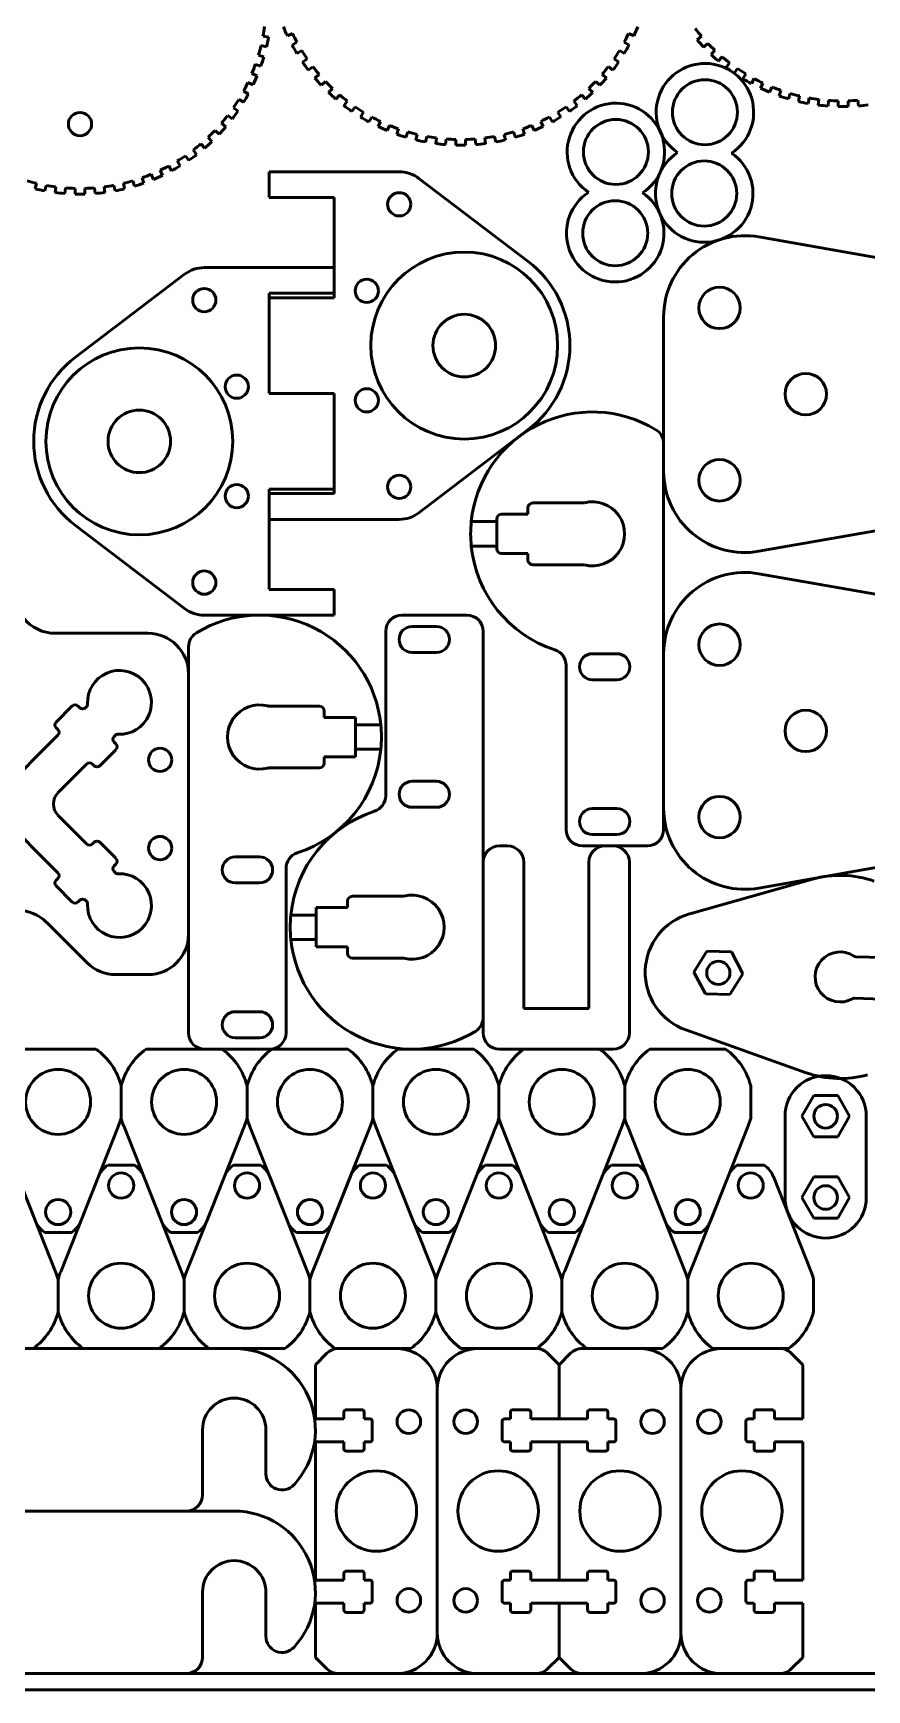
# Model space of a CAD drawing. Header units: millimetres. Extents: x -20 to 580, y -93 to 307.
# Drawn here: x 375.5 to 478.2, y -92.8 to 111 of the extents above; entities that cross this region are included whole.
import ezdxf

# ---------------------------------------------------------------- set-up
doc = ezdxf.new("R2010")
doc.units = ezdxf.units.MM
doc.layers.add('Visible (ISO)', color=7, linetype='Continuous', lineweight=50)

msp = doc.modelspace()

# ---------------------------------------------------------------- linework, layer by layer
at = {"layer": 'Visible (ISO)'}
for p, q in [((403.82, 110.66), (404.51, 110.51)), ((407.46, 110.97), (406.82, 110.69)), ((449.48, 110.7), (448.84, 110.98)), ((457.26, 110.18), (457.78, 110.65)), ((403.26, 108.32), (403.93, 108.11)), ((404.26, 109.34), (403.57, 109.48)), ((407.4, 109.56), (408, 109.91)), ((408.6, 108.87), (408, 108.52)), ((448.3, 108.52), (447.69, 108.87)), ((448.29, 109.91), (448.9, 109.56)), ((458.58, 109.76), (458.06, 109.29)), ((458.97, 108.39), (459.43, 108.92)), ((460.33, 108.12), (459.86, 107.59)), ((402.46, 106.06), (403.1, 105.78)), ((403.56, 106.97), (402.89, 107.18)), ((408.69, 107.45), (409.26, 107.86)), ((409.96, 106.89), (409.39, 106.48)), ((446.9, 106.48), (446.33, 106.9)), ((447.04, 107.87), (447.6, 107.46)), ((460.85, 106.8), (461.26, 107.36)), ((462.24, 106.66), (461.83, 106.09)), ((462.9, 105.41), (463.25, 106.01)), ((402.61, 104.68), (401.97, 104.96)), ((410.2, 105.49), (410.72, 105.96)), ((411.52, 105.07), (411, 104.6)), ((411.9, 103.7), (412.37, 104.22)), ((443.93, 104.22), (444.4, 103.7)), ((445.3, 104.6), (444.78, 105.07)), ((445.58, 105.96), (446.1, 105.49)), ((464.29, 105.42), (463.94, 104.81)), ((465.08, 104.24), (465.36, 104.88)), ((466.46, 104.39), (466.17, 103.75)), ((467.36, 103.3), (467.58, 103.97)), ((401.44, 102.51), (400.83, 102.86)), ((401.43, 103.9), (402.04, 103.55)), ((413.26, 103.41), (412.79, 102.89)), ((413.78, 102.09), (414.19, 102.66)), ((415.16, 101.95), (414.75, 101.39)), ((441.54, 101.39), (441.13, 101.96)), ((442.1, 102.66), (442.51, 102.1)), ((443.5, 102.9), (443.04, 103.42)), ((468.72, 103.6), (468.51, 102.93)), ((469.74, 102.61), (469.88, 103.29)), ((471.06, 103.05), (470.91, 102.36)), ((472.17, 102.17), (472.24, 102.86)), ((473.44, 102.74), (473.37, 102.05)), ((474.64, 101.98), (474.64, 102.68)), ((475.84, 102.69), (475.84, 101.99)), ((477.11, 102.06), (477.03, 102.76)), ((398.72, 99.95), (399.24, 99.48)), ((400.04, 100.47), (399.47, 100.88)), ((400.18, 101.85), (400.74, 101.44)), ((415.82, 100.69), (416.17, 101.3)), ((417.21, 100.7), (416.86, 100.09)), ((418, 99.52), (418.28, 100.16)), ((438.02, 100.16), (438.3, 99.52)), ((439.44, 100.1), (439.09, 100.7)), ((440.13, 101.3), (440.48, 100.7)), ((397.07, 98.2), (397.53, 97.68)), ((398.43, 98.59), (397.91, 99.05)), ((419.38, 99.67), (419.09, 99.03)), ((420.28, 98.57), (420.5, 99.24)), ((421.64, 98.87), (421.42, 98.2)), ((422.65, 97.87), (422.8, 98.56)), ((423.97, 98.31), (423.83, 97.62)), ((425.08, 97.42), (425.16, 98.12)), ((426.35, 97.99), (426.28, 97.3)), ((427.55, 97.23), (427.55, 97.93)), ((428.75, 97.93), (428.75, 97.23)), ((430.02, 97.3), (429.95, 98)), ((431.14, 98.12), (431.21, 97.42)), ((432.47, 97.62), (432.33, 98.31)), ((433.5, 98.56), (433.65, 97.87)), ((434.88, 98.2), (434.66, 98.87)), ((435.8, 99.24), (436.02, 98.57)), ((437.21, 99.03), (436.92, 99.67)), ((394.68, 95.37), (394.27, 95.94)), ((395.24, 96.65), (395.65, 96.08)), ((396.64, 96.88), (396.17, 97.4)), ((391.16, 94.14), (391.44, 93.5)), ((392.57, 94.08), (392.22, 94.69)), ((393.26, 95.29), (393.61, 94.68)), ((404.59, 90.8), (404.59, 93.96)), ((404.59, 93.96), (420.59, 93.96)), ((375.79, 91.85), (375.94, 92.54)), ((377.11, 92.29), (376.96, 91.6)), ((378.22, 91.41), (378.3, 92.1)), ((379.49, 91.98), (379.42, 91.28)), ((380.69, 91.21), (380.69, 91.91)), ((381.89, 91.91), (381.89, 91.21)), ((383.16, 91.28), (383.09, 91.98)), ((384.28, 92.1), (384.35, 91.41)), ((385.61, 91.61), (385.46, 92.29)), ((386.64, 92.54), (386.78, 91.86)), ((388.01, 92.19), (387.8, 92.85)), ((388.94, 93.22), (389.16, 92.56)), ((390.34, 93.01), (390.06, 93.65)), ((423.01, 93.14), (436.46, 82.93)), ((404.59, 90.8), (412.59, 90.8)), ((412.59, 90.8), (412.59, 78.47)), ((464.87, 85.95), (489.18, 81.66)), ((396.59, 82.17), (412.59, 82.17)), ((412.59, 82.17), (412.59, 79.01)), ((380.73, 71.14), (394.17, 81.36)), ((404.59, 79.01), (412.59, 79.01)), ((404.59, 66.68), (404.59, 79.01)), ((412.59, 78.47), (404.59, 78.47)), ((404.59, 66.68), (404.59, 78.47)), ((453.13, 57.11), (453.13, 76.1)), ((404.59, 66.68), (412.59, 66.68)), ((412.59, 66.68), (404.59, 66.68)), ((412.59, 66.68), (412.59, 54.36)), ((412.59, 66.68), (412.59, 54.9)), ((436.46, 62.23), (423.01, 52.01)), ((453.13, 13.01), (453.13, 60.52)), ((404.59, 54.9), (412.59, 54.9)), ((404.59, 42.57), (404.59, 54.9)), ((412.59, 54.36), (404.59, 54.36)), ((404.59, 51.19), (404.59, 54.36)), ((437.03, 53.21), (443.22, 53.21)), ((420.59, 51.19), (404.59, 51.19)), ((432.59, 50.91), (432.59, 51.23)), ((433.19, 51.83), (436.43, 51.83)), ((436.43, 51.83), (436.43, 52.61)), ((489.18, 51.55), (464.87, 47.26)), ((394.17, 40.22), (380.73, 50.44)), ((429.46, 50.91), (432.59, 50.91)), ((432.59, 50.91), (432.59, 47.91)), ((432.59, 47.91), (429.46, 47.91)), ((432.59, 47.58), (432.59, 47.91)), ((436.43, 46.98), (433.19, 46.98)), ((436.43, 46.21), (436.43, 46.98)), ((443.22, 45.61), (437.03, 45.61)), ((489.18, 40.22), (464.87, 44.5)), ((412.59, 42.57), (404.59, 42.57)), ((412.59, 42.57), (412.59, 39.41)), ((412.59, 39.41), (396.59, 39.41)), ((420.92, 39.41), (428.92, 39.41)), ((378.26, 37.17), (389.65, 37.17)), ((418.92, 17.18), (418.92, 37.41)), ((422.17, 38.01), (425.17, 38.01)), ((430.92, 37.41), (430.92, -10.1)), ((394.65, -11.99), (394.65, 35.52)), ((425.17, 34.81), (422.17, 34.81)), ((444.38, 34.66), (447.38, 34.66)), ((453.13, 34.66), (453.13, 15.67)), ((441.13, 33.24), (441.13, 13.01)), ((394.65, 32.17), (394.65, 0.17)), ((447.38, 31.46), (444.38, 31.46)), ((378.36, 26.25), (380.34, 28.23)), ((381.04, 28.23), (381.25, 28.02)), ((381.96, 28.02), (382.08, 28.14)), ((404.56, 28.21), (410.75, 28.21)), ((411.35, 27.61), (411.35, 26.83)), ((411.35, 26.83), (415.19, 26.83)), ((415.19, 26.83), (415.19, 25.91)), ((371.53, 17.58), (378.57, 24.62)), ((378.57, 25.33), (378.36, 25.54)), ((385.62, 24.6), (385.5, 24.48)), ((415.19, 25.91), (418.33, 25.91)), ((415.19, 22.91), (415.19, 25.91)), ((385.71, 22.85), (383.73, 20.87)), ((385.5, 23.77), (385.71, 23.56)), ((418.33, 22.91), (415.19, 22.91)), ((415.19, 22.91), (415.19, 21.98)), ((382.1, 21.09), (378.6, 17.58)), ((383.02, 20.87), (382.81, 21.09)), ((410.75, 20.61), (404.56, 20.61)), ((415.19, 21.98), (411.35, 21.98)), ((411.35, 21.98), (411.35, 21.21)), ((422.17, 18.96), (425.17, 18.96)), ((378.57, 7.72), (371.53, 14.76)), ((378.6, 14.76), (382.1, 11.25)), ((425.17, 15.76), (422.17, 15.76)), ((444.38, 15.61), (447.38, 15.61)), ((447.38, 12.41), (444.38, 12.41)), ((382.81, 11.25), (383.02, 11.47)), ((383.73, 11.47), (385.71, 9.49)), ((433.92, 11.01), (432.92, 11.01)), ((443.13, 11.01), (451.13, 11.01)), ((446.92, 11.01), (445.92, 11.01)), ((385.71, 8.78), (385.5, 8.57)), ((400.4, 9.66), (403.4, 9.66)), ((406.65, 8.24), (406.65, -11.99)), ((430.92, 9.01), (430.92, -11.99)), ((435.92, -8.99), (435.92, 9.01)), ((443.92, 9.01), (443.92, -8.99)), ((448.92, -11.99), (448.92, 9.01)), ((464.87, 5.82), (489.18, 10.11)), ((378.36, 6.8), (378.57, 7.01)), ((385.5, 7.86), (385.62, 7.74)), ((403.4, 6.46), (400.4, 6.46)), ((456.34, 2.66), (471.47, 6.92)), ((380.34, 4.11), (378.36, 6.09)), ((381.25, 4.32), (381.04, 4.11)), ((382.08, 4.2), (381.96, 4.32)), ((414.22, 3.43), (414.22, 4.21)), ((414.82, 4.81), (421.02, 4.81)), ((407.25, 2.51), (410.38, 2.51)), ((410.38, 2.51), (410.38, 3.43)), ((410.38, 3.43), (414.22, 3.43)), ((410.38, 2.51), (410.38, -0.49)), ((377.19, 1.6), (382.16, -3.37)), ((410.38, -0.49), (407.25, -0.49)), ((410.38, -1.42), (410.38, -0.49)), ((414.22, -1.42), (410.38, -1.42)), ((414.22, -2.19), (414.22, -1.42)), ((456.84, -4.51), (458.44, -1.94)), ((458.44, -1.94), (461.47, -2.04)), ((461.47, -2.04), (462.9, -4.71)), ((421.02, -2.79), (414.82, -2.79)), ((476.81, -2.62), (480.16, -2.73)), ((389.65, -4.83), (385.69, -4.83)), ((458.27, -7.18), (456.84, -4.51)), ((462.9, -4.71), (461.3, -7.28)), ((461.3, -7.28), (458.27, -7.18)), ((479.99, -7.83), (476.64, -7.72)), ((400.4, -9.39), (403.4, -9.39)), ((443.92, -8.99), (435.92, -8.99)), ((470.68, -16.89), (455.86, -11.63)), ((383.27, -13.99), (373.94, -13.99)), ((398.77, -13.99), (389.44, -13.99)), ((404.65, -13.99), (396.65, -13.99)), ((403.4, -12.59), (400.4, -12.59)), ((414.27, -13.99), (404.94, -13.99)), ((429.77, -13.99), (420.44, -13.99)), ((432.92, -13.99), (446.92, -13.99)), ((445.27, -13.99), (435.94, -13.99)), ((460.77, -13.99), (451.44, -13.99)), ((386.35, -18.51), (386.35, -22.48)), ((386.35, -22.48), (386.35, -18.51)), ((401.85, -22.48), (401.85, -18.51)), ((401.85, -18.51), (401.85, -22.48)), ((417.35, -18.51), (417.35, -22.48)), ((417.35, -22.48), (417.35, -18.51)), ((432.85, -22.48), (432.85, -18.51)), ((432.85, -18.51), (432.85, -22.48)), ((448.35, -18.51), (448.35, -22.48)), ((448.35, -22.48), (448.35, -18.51)), ((463.85, -22.48), (463.85, -18.51)), ((470.14, -22.25), (471.61, -19.7)), ((471.61, -19.7), (474.56, -19.7)), ((474.56, -19.7), (476.03, -22.25)), ((468.08, -32.25), (468.08, -22.25)), ((471.61, -24.8), (470.14, -22.25)), ((476.03, -22.25), (474.56, -24.8)), ((478.08, -22.25), (478.08, -32.25)), ((375.82, -35.15), (371.17, -23.44)), ((386.04, -23.44), (381.39, -35.15)), ((391.32, -35.15), (386.67, -23.44)), ((401.54, -23.44), (396.89, -35.15)), ((406.82, -35.15), (402.17, -23.44)), ((417.04, -23.44), (412.39, -35.15)), ((422.32, -35.15), (417.67, -23.44)), ((432.54, -23.44), (427.89, -35.15)), ((437.82, -35.15), (433.17, -23.44)), ((448.04, -23.44), (443.39, -35.15)), ((453.32, -35.15), (448.67, -23.44)), ((463.54, -23.44), (458.89, -35.15)), ((474.56, -24.8), (471.61, -24.8)), ((388.01, -28.28), (384.7, -28.28)), ((403.51, -28.28), (400.2, -28.28)), ((419.01, -28.28), (415.7, -28.28)), ((434.51, -28.28), (431.2, -28.28)), ((450.01, -28.28), (446.7, -28.28)), ((465.51, -28.28), (462.2, -28.28)), ((373.64, -29.68), (378.29, -41.38)), ((378.92, -41.38), (383.57, -29.68)), ((389.14, -29.68), (393.79, -41.38)), ((394.42, -41.38), (399.07, -29.68)), ((404.64, -29.68), (409.29, -41.38)), ((409.92, -41.38), (414.57, -29.68)), ((420.14, -29.68), (424.79, -41.38)), ((425.42, -41.38), (430.07, -29.68)), ((435.64, -29.68), (440.29, -41.38)), ((440.92, -41.38), (445.57, -29.68)), ((451.14, -29.68), (455.79, -41.38)), ((456.42, -41.38), (461.07, -29.68)), ((466.64, -29.68), (471.29, -41.38)), ((470.14, -32.25), (471.61, -29.7)), ((471.61, -29.7), (474.56, -29.7)), ((474.56, -29.7), (476.03, -32.25)), ((471.61, -34.8), (470.14, -32.25)), ((476.03, -32.25), (474.56, -34.8)), ((376.95, -36.54), (380.26, -36.54)), ((392.45, -36.54), (395.76, -36.54)), ((407.95, -36.54), (411.26, -36.54)), ((423.45, -36.54), (426.76, -36.54)), ((438.95, -36.54), (442.26, -36.54)), ((454.45, -36.54), (457.76, -36.54)), ((474.56, -34.8), (471.61, -34.8)), ((378.6, -46.32), (378.6, -42.35)), ((378.6, -42.35), (378.6, -46.32)), ((394.1, -46.32), (394.1, -42.35)), ((394.1, -42.35), (394.1, -46.32)), ((409.6, -46.32), (409.6, -42.35)), ((409.6, -42.35), (409.6, -46.32)), ((425.1, -46.32), (425.1, -42.35)), ((425.1, -42.35), (425.1, -46.32)), ((440.6, -46.32), (440.6, -42.35)), ((440.6, -42.35), (440.6, -46.32)), ((456.1, -46.32), (456.1, -42.35)), ((456.1, -42.35), (456.1, -46.32)), ((471.6, -46.32), (471.6, -42.35)), ((400.27, -50.83), (-7.53, -50.83)), ((381.69, -50.83), (391.02, -50.83)), ((397.19, -50.83), (406.52, -50.83)), ((412.69, -50.83), (422.02, -50.83)), ((413.1, -50.83), (420.27, -50.83)), ((428.19, -50.83), (437.52, -50.83)), ((430.27, -50.83), (437.44, -50.83)), ((443.1, -50.83), (450.27, -50.83)), ((443.69, -50.83), (453.02, -50.83)), ((459.19, -50.83), (468.52, -50.83)), ((460.27, -50.83), (467.44, -50.83)), ((410.27, -52.83), (411.68, -51.42)), ((410.27, -59.48), (410.27, -52.83)), ((438.85, -51.42), (440.27, -52.83)), ((440.27, -52.83), (441.68, -51.42)), ((440.27, -59.48), (440.27, -52.83)), ((440.27, -52.83), (440.27, -59.48)), ((468.85, -51.42), (470.27, -52.83)), ((470.27, -52.83), (470.27, -59.48)), ((425.27, -55.83), (425.27, -85.83)), ((425.27, -85.83), (425.27, -55.83)), ((455.27, -85.83), (455.27, -55.83)), ((455.27, -55.83), (455.27, -85.83)), ((413.77, -58.66), (413.77, -59.48)), ((415.97, -58.36), (414.07, -58.36)), ((416.27, -59.48), (416.27, -58.66)), ((434.27, -58.66), (434.27, -59.48)), ((436.47, -58.36), (434.57, -58.36)), ((436.77, -59.48), (436.77, -58.66)), ((443.77, -58.66), (443.77, -59.48)), ((445.97, -58.36), (444.07, -58.36)), ((446.27, -59.48), (446.27, -58.66)), ((464.27, -58.66), (464.27, -59.48)), ((466.47, -58.36), (464.57, -58.36)), ((466.77, -59.48), (466.77, -58.66)), ((396.37, -68.83), (396.37, -60.83)), ((404.17, -60.83), (404.17, -66.23)), ((413.77, -59.48), (410.27, -59.48)), ((416.97, -59.48), (416.27, -59.48)), ((417.27, -62.03), (417.27, -59.78)), ((433.27, -59.78), (433.27, -62.03)), ((434.27, -59.48), (433.57, -59.48)), ((440.27, -59.48), (436.77, -59.48)), ((443.77, -59.48), (440.27, -59.48)), ((446.97, -59.48), (446.27, -59.48)), ((447.27, -62.03), (447.27, -59.78)), ((463.27, -59.78), (463.27, -62.03)), ((464.27, -59.48), (463.57, -59.48)), ((470.27, -59.48), (466.77, -59.48)), ((410.27, -79.33), (410.27, -62.33)), ((410.27, -62.33), (413.77, -62.33)), ((413.77, -62.33), (413.77, -63.16)), ((416.27, -62.33), (416.97, -62.33)), ((416.27, -63.16), (416.27, -62.33)), ((433.57, -62.33), (434.27, -62.33)), ((434.27, -62.33), (434.27, -63.16)), ((436.77, -63.16), (436.77, -62.33)), ((436.77, -62.33), (440.27, -62.33)), ((440.27, -79.33), (440.27, -62.33)), ((440.27, -62.33), (443.77, -62.33)), ((440.27, -62.33), (440.27, -79.33)), ((443.77, -62.33), (443.77, -63.16)), ((446.27, -62.33), (446.97, -62.33)), ((446.27, -63.16), (446.27, -62.33)), ((463.57, -62.33), (464.27, -62.33)), ((464.27, -62.33), (464.27, -63.16)), ((466.77, -63.16), (466.77, -62.33)), ((466.77, -62.33), (470.27, -62.33)), ((470.27, -62.33), (470.27, -79.33)), ((414.07, -63.46), (415.97, -63.46)), ((434.57, -63.46), (436.47, -63.46)), ((444.07, -63.46), (445.97, -63.46)), ((464.57, -63.46), (466.47, -63.46)), ((400.27, -70.83), (-7.53, -70.83)), ((-1.63, -70.83), (394.37, -70.83)), ((413.77, -79.33), (410.27, -79.33)), ((413.77, -78.51), (413.77, -79.33)), ((415.97, -78.21), (414.07, -78.21)), ((416.27, -79.33), (416.27, -78.51)), ((416.97, -79.33), (416.27, -79.33)), ((434.27, -79.33), (433.57, -79.33)), ((434.27, -78.51), (434.27, -79.33)), ((436.47, -78.21), (434.57, -78.21)), ((436.77, -79.33), (436.77, -78.51)), ((440.27, -79.33), (436.77, -79.33)), ((443.77, -79.33), (440.27, -79.33)), ((443.77, -78.51), (443.77, -79.33)), ((445.97, -78.21), (444.07, -78.21)), ((446.27, -79.33), (446.27, -78.51)), ((446.97, -79.33), (446.27, -79.33)), ((464.27, -79.33), (463.57, -79.33)), ((464.27, -78.51), (464.27, -79.33)), ((466.47, -78.21), (464.57, -78.21)), ((466.77, -79.33), (466.77, -78.51)), ((470.27, -79.33), (466.77, -79.33)), ((396.37, -88.83), (396.37, -80.83)), ((404.17, -80.83), (404.17, -86.23)), ((417.27, -81.88), (417.27, -79.63)), ((433.27, -79.63), (433.27, -81.88)), ((447.27, -81.88), (447.27, -79.63)), ((463.27, -79.63), (463.27, -81.88)), ((410.27, -88.83), (410.27, -82.18)), ((410.27, -82.18), (413.77, -82.18)), ((413.77, -82.18), (413.77, -83.01)), ((414.07, -83.31), (415.97, -83.31)), ((416.27, -82.18), (416.97, -82.18)), ((416.27, -83.01), (416.27, -82.18)), ((433.57, -82.18), (434.27, -82.18)), ((434.27, -82.18), (434.27, -83.01)), ((434.57, -83.31), (436.47, -83.31)), ((436.77, -83.01), (436.77, -82.18)), ((436.77, -82.18), (440.27, -82.18)), ((440.27, -88.83), (440.27, -82.18)), ((440.27, -82.18), (443.77, -82.18)), ((440.27, -82.18), (440.27, -88.83)), ((443.77, -82.18), (443.77, -83.01)), ((444.07, -83.31), (445.97, -83.31)), ((446.27, -82.18), (446.97, -82.18)), ((446.27, -83.01), (446.27, -82.18)), ((463.57, -82.18), (464.27, -82.18)), ((464.27, -82.18), (464.27, -83.01)), ((464.57, -83.31), (466.47, -83.31)), ((466.77, -83.01), (466.77, -82.18)), ((466.77, -82.18), (470.27, -82.18)), ((470.27, -82.18), (470.27, -88.83)), ((411.68, -90.25), (410.27, -88.83)), ((440.27, -88.83), (438.85, -90.25)), ((441.68, -90.25), (440.27, -88.83)), ((470.27, -88.83), (468.85, -90.25)), ((578.47, -90.83), (-17.53, -90.83)), ((-1.63, -90.83), (394.37, -90.83)), ((420.27, -90.83), (413.1, -90.83)), ((437.44, -90.83), (430.27, -90.83)), ((450.27, -90.83), (443.1, -90.83)), ((467.44, -90.83), (460.27, -90.83)), ((580.47, -92.83), (-19.53, -92.83))]:
    msp.add_line(p, q, dxfattribs=at)
for centre, radius in [((458.22, 101.29), 4), ((381.29, 99.83), 1.43), ((447.26, 96.4), 4), ((458.13, 91.29), 4), ((420.59, 89.96), 1.43), ((447.17, 86.4), 4), ((428.59, 72.58), 11.5), ((396.59, 78.17), 1.43), ((416.59, 79.31), 1.43), ((460.02, 77.21), 2.55), ((428.59, 72.58), 3.85), ((388.59, 60.79), 11.5), ((400.59, 67.52), 1.43), ((470.63, 66.6), 2.55), ((416.59, 65.84), 1.43), ((388.59, 60.79), 3.85), ((460.02, 56), 2.55), ((400.59, 54.06), 1.43), ((420.59, 55.19), 1.43), ((396.59, 43.41), 1.43), ((460.02, 35.77), 2.55), ((470.63, 25.16), 2.55), ((391.15, 21.6), 1.43), ((460.02, 14.56), 2.55), ((391.15, 10.75), 1.43), ((459.87, -4.61), 1.43), ((378.6, -20.49), 4), ((394.1, -20.49), 4), ((409.6, -20.49), 4), ((425.1, -20.49), 4), ((440.6, -20.49), 4), ((456.1, -20.49), 4), ((473.08, -22.25), 1.45), ((386.35, -30.78), 1.55), ((401.85, -30.78), 1.55), ((417.35, -30.78), 1.55), ((432.85, -30.78), 1.55), ((448.35, -30.78), 1.55), ((463.85, -30.78), 1.55), ((378.6, -34.04), 1.55), ((394.1, -34.04), 1.55), ((409.6, -34.04), 1.55), ((425.1, -34.04), 1.55), ((440.6, -34.04), 1.55), ((456.1, -34.04), 1.55), ((473.08, -32.25), 1.45), ((386.35, -44.33), 4), ((401.85, -44.33), 4), ((417.35, -44.33), 4), ((432.85, -44.33), 4), ((448.35, -44.33), 4), ((463.85, -44.33), 4), ((421.77, -59.83), 1.45), ((428.77, -59.83), 1.45), ((451.77, -59.83), 1.45), ((458.77, -59.83), 1.45), ((417.77, -70.83), 4.95), ((432.77, -70.83), 4.95), ((447.77, -70.83), 4.95), ((462.77, -70.83), 4.95), ((421.77, -81.83), 1.45), ((428.77, -81.83), 1.45), ((451.77, -81.83), 1.45), ((458.77, -81.83), 1.45)]:
    msp.add_circle(centre, radius, dxfattribs=at)
for centre, radius, start, end in [((381.28, 114.83), 22.92, 349.5096, 352.5099), ((381.28, 114.83), 23.62, 346.5544, 349.4652), ((428.14, 120.85), 23.62, 202.5555, 205.4663), ((428.14, 120.85), 22.92, 205.5107, 208.511), ((428.14, 120.85), 22.92, 331.5107, 334.511), ((428.14, 120.85), 23.62, 334.5555, 337.4663), ((475.15, 125.6), 22.92, 217.7117, 220.712), ((475.15, 125.6), 23.62, 220.7564, 223.6673), ((381.28, 114.83), 22.92, 343.5096, 346.5099), ((381.28, 114.83), 23.62, 340.5544, 343.4652), ((428.14, 120.85), 23.62, 208.5555, 211.4663), ((428.14, 120.85), 22.92, 211.5107, 214.511), ((428.14, 120.85), 22.92, 325.5107, 328.511), ((428.14, 120.85), 23.62, 328.5555, 331.4663), ((475.15, 125.6), 22.92, 223.7117, 226.712), ((475.15, 125.6), 23.62, 226.7564, 229.6673), ((475.15, 125.6), 22.92, 229.7117, 232.712), ((381.28, 114.83), 22.92, 337.5096, 340.5099), ((428.14, 120.85), 23.62, 214.5555, 217.4663), ((428.14, 120.85), 22.92, 217.5107, 220.511), ((428.14, 120.85), 22.92, 319.5107, 322.511), ((428.14, 120.85), 23.62, 322.5555, 325.4663), ((458.22, 101.29), 6, 303.0184, 235.9038), ((475.15, 125.6), 23.62, 232.7564, 235.6673), ((475.15, 125.6), 22.92, 235.7117, 238.712), ((381.28, 114.83), 22.92, 331.5096, 334.5099), ((381.28, 114.83), 23.62, 334.5544, 337.4652), ((428.14, 120.85), 23.62, 220.5555, 223.4663), ((428.14, 120.85), 22.92, 223.5107, 226.511), ((428.14, 120.85), 22.92, 313.5107, 316.511), ((428.14, 120.85), 23.62, 316.5555, 319.4663), ((475.15, 125.6), 23.62, 238.7564, 241.6673), ((475.15, 125.6), 22.92, 241.7117, 244.712), ((475.15, 125.6), 23.62, 244.7564, 247.6673), ((475.15, 125.6), 22.92, 247.7117, 250.712), ((381.28, 114.83), 22.92, 325.5096, 328.5099), ((381.28, 114.83), 23.62, 328.5544, 331.4652), ((428.14, 120.85), 23.62, 226.5555, 229.4663), ((428.14, 120.85), 22.92, 229.5107, 232.511), ((428.14, 120.85), 23.62, 232.5555, 235.4663), ((428.14, 120.85), 22.92, 235.5107, 238.511), ((428.14, 120.85), 22.92, 301.5107, 304.511), ((447.26, 96.4), 6, 303.0184, 235.9038), ((428.14, 120.85), 23.62, 304.5555, 307.4663), ((428.14, 120.85), 22.92, 307.5107, 310.511), ((428.14, 120.85), 23.62, 310.5555, 313.4663), ((475.15, 125.6), 23.62, 250.7564, 253.6673), ((475.15, 125.6), 22.92, 253.7117, 256.712), ((475.15, 125.6), 23.62, 256.7564, 259.6673), ((475.15, 125.6), 22.92, 259.7117, 262.712), ((475.15, 125.6), 23.62, 262.7564, 265.6673), ((475.15, 125.6), 22.92, 265.7117, 268.712), ((475.15, 125.6), 23.62, 268.7564, 271.6673), ((475.15, 125.6), 22.92, 271.7117, 274.712), ((475.15, 125.6), 23.62, 274.7564, 277.6673), ((381.28, 114.83), 22.92, 319.5096, 322.5099), ((381.28, 114.83), 23.62, 322.5544, 325.4652), ((428.14, 120.85), 23.62, 238.5555, 241.4663), ((428.14, 120.85), 22.92, 241.5107, 244.511), ((428.14, 120.85), 22.92, 295.5107, 298.511), ((428.14, 120.85), 23.62, 298.5555, 301.4663), ((381.28, 114.83), 22.92, 313.5096, 316.5099), ((381.28, 114.83), 23.62, 316.5544, 319.4652), ((428.14, 120.85), 23.62, 244.5555, 247.4663), ((428.14, 120.85), 22.92, 247.5107, 250.511), ((428.14, 120.85), 23.62, 250.5555, 253.4663), ((428.14, 120.85), 22.92, 253.5107, 256.511), ((428.14, 120.85), 23.62, 256.5555, 259.4663), ((428.14, 120.85), 22.92, 259.5107, 262.511), ((428.14, 120.85), 22.92, 265.5107, 268.511), ((428.14, 120.85), 22.92, 271.5107, 274.511), ((428.14, 120.85), 22.92, 277.5107, 280.511), ((428.14, 120.85), 23.62, 280.5555, 283.4663), ((428.14, 120.85), 22.92, 283.5107, 286.511), ((428.14, 120.85), 23.62, 286.5555, 289.4663), ((428.14, 120.85), 22.92, 289.5107, 292.511), ((428.14, 120.85), 23.62, 292.5555, 295.4663), ((381.28, 114.83), 22.92, 301.5096, 304.5099), ((381.28, 114.83), 23.62, 304.5544, 307.4652), ((381.28, 114.83), 22.92, 307.5096, 310.5099), ((381.28, 114.83), 23.62, 310.5544, 313.4652), ((428.14, 120.85), 23.62, 262.5555, 265.4663), ((428.14, 120.85), 23.62, 268.5555, 271.4663), ((428.14, 120.85), 23.62, 274.5555, 277.4663), ((458.13, 91.29), 6, 123.0184, 55.9038), ((381.28, 114.83), 22.92, 295.5096, 298.5099), ((381.28, 114.83), 23.62, 298.5544, 301.4652), ((420.59, 89.96), 4, 52.7712, 90), ((381.28, 114.83), 22.92, 253.5096, 256.5099), ((381.28, 114.83), 23.62, 256.5544, 259.4652), ((381.28, 114.83), 22.92, 259.5096, 262.5099), ((381.28, 114.83), 22.92, 265.5096, 268.5099), ((381.28, 114.83), 22.92, 271.5096, 274.5099), ((381.28, 114.83), 22.92, 277.5096, 280.5099), ((381.28, 114.83), 23.62, 280.5544, 283.4652), ((381.28, 114.83), 22.92, 283.5096, 286.5099), ((381.28, 114.83), 23.62, 286.5544, 289.4652), ((381.28, 114.83), 22.92, 289.5096, 292.5099), ((381.28, 114.83), 23.62, 292.5544, 295.4652), ((381.28, 114.83), 23.62, 262.5544, 265.4652), ((381.28, 114.83), 23.62, 268.5544, 271.4652), ((381.28, 114.83), 23.62, 274.5544, 277.4652), ((447.17, 86.4), 6, 123.0184, 55.9038), ((463.13, 76.1), 10, 80, 180), ((396.59, 78.17), 4, 90, 127.2288), ((428.59, 72.58), 13, 307.2288, 52.7712), ((388.59, 60.79), 13, 127.2288, 232.7712), ((444.38, 49.41), 15, 58.7193, 174.2608), ((451.13, 60.52), 2, 0, 58.7193), ((463.13, 57.11), 10, 180, 280), ((437.03, 52.61), 0.6, 90, 180), ((443.22, 53.81), 0.6, 270, 284.7529), ((444.38, 49.41), 3.95, 255.2471, 104.7529), ((420.59, 55.19), 4, 270, 307.2288), ((433.19, 51.23), 0.6, 90, 180), ((444.38, 49.41), 15, 174.2608, 185.7392), ((444.38, 49.41), 15, 185.7392, 252.0117), ((433.19, 47.58), 0.6, 180, 270), ((437.03, 46.21), 0.6, 180, 270), ((443.22, 45.01), 0.6, 75.2471, 90), ((463.13, 34.66), 10, 80, 180), ((378.26, 42.17), 5, 218.2776, 270), ((396.59, 43.41), 4, 232.7712, 270), ((403.4, 24.41), 15, 5.7392, 121.2807), ((420.92, 37.41), 2, 90, 180), ((428.92, 37.41), 2, 0, 90), ((389.65, 32.17), 5, 0, 90), ((396.65, 35.52), 2, 121.2807, 180), ((422.17, 36.41), 1.6, 90, 270), ((425.17, 36.41), 1.6, 270, 90), ((439.13, 33.24), 2, 0, 72.0117), ((444.38, 33.06), 1.6, 90, 270), ((447.38, 33.06), 1.6, 270, 90), ((386.15, 28.67), 3.93, 267.6849, 182.3151), ((380.69, 27.87), 0.5, 45, 135), ((381.61, 28.37), 0.5, 225, 315), ((381.73, 28.49), 0.5, 315, 2.3151), ((403.4, 24.41), 3.95, 75.2471, 284.7529), ((404.56, 28.81), 0.6, 255.2471, 270), ((410.75, 27.61), 0.6, 0, 90), ((378.71, 25.89), 0.5, 135, 225), ((378.21, 24.98), 0.5, 315, 45), ((385.85, 24.13), 0.5, 135, 225), ((385.97, 24.25), 0.5, 87.6849, 135), ((403.4, 24.41), 15, 354.2608, 5.7392), ((385.36, 23.21), 0.5, 315, 45), ((403.4, 24.41), 15, 287.9883, 354.2608), ((382.46, 20.73), 0.5, 45, 135), ((383.38, 21.23), 0.5, 225, 315), ((404.56, 20.01), 0.6, 90, 104.7529), ((410.75, 21.21), 0.6, 270, 0), ((422.17, 17.36), 1.6, 90, 270), ((425.17, 17.36), 1.6, 270, 90), ((380.02, 16.17), 2, 135, 225), ((416.92, 17.18), 2, 287.9883, 0), ((422.17, 1.01), 15, 107.9883, 174.2608), ((444.38, 14.01), 1.6, 90, 270), ((447.38, 14.01), 1.6, 270, 90), ((463.13, 15.67), 10, 180, 280), ((443.13, 13.01), 2, 180, 270), ((451.13, 13.01), 2, 270, 0), ((382.46, 11.61), 0.5, 225, 315), ((383.38, 11.11), 0.5, 45, 135), ((432.92, 9.01), 2, 90, 180), ((433.92, 9.01), 2, 0, 90), ((445.92, 9.01), 2, 90, 180), ((446.92, 9.01), 2, 0, 90), ((385.85, 8.21), 0.5, 135, 225), ((385.36, 9.13), 0.5, 315, 45), ((400.4, 8.06), 1.6, 90, 270), ((403.4, 8.06), 1.6, 270, 90), ((408.65, 8.24), 2, 107.9883, 180), ((378.71, 6.45), 0.5, 135, 225), ((378.21, 7.36), 0.5, 315, 45), ((386.15, 3.67), 3.93, 177.6849, 92.3151), ((385.97, 8.09), 0.5, 225, 272.3151), ((474.86, -5.11), 12.5, 70.4587, 105.7381), ((380.69, 4.47), 0.5, 225, 315), ((381.61, 3.97), 0.5, 45, 135), ((381.73, 3.85), 0.5, 357.6849, 45), ((414.82, 4.21), 0.6, 90, 180), ((421.02, 5.41), 0.6, 270, 284.7529), ((422.17, 1.01), 3.95, 255.2471, 104.7529), ((373.65, -1.93), 5, 45, 135), ((422.17, 1.01), 15, 174.2608, 185.7392), ((458.37, -4.56), 7.5, 105.7381, 250.4587), ((389.65, 0.17), 5, 270, 0), ((422.17, 1.01), 15, 185.7392, 301.2807), ((474.86, -5.11), 3.08, 56.654, 299.5428), ((385.69, 0.17), 5, 225, 270), ((414.82, -2.19), 0.6, 180, 270), ((421.02, -3.39), 0.6, 75.2471, 90), ((476.83, -2.12), 0.5, 236.654, 268.0984), ((476.63, -8.22), 0.5, 88.0984, 119.5428), ((400.4, -10.99), 1.6, 90, 270), ((403.4, -10.99), 1.6, 270, 90), ((428.92, -10.1), 2, 301.2807, 0), ((396.65, -11.99), 2, 180, 270), ((404.65, -11.99), 2, 270, 0), ((432.92, -11.99), 2, 180, 270), ((446.92, -11.99), 2, 270, 0), ((378.6, -20.49), 8, 14.3615, 54.3409), ((394.1, -20.49), 8, 125.6591, 165.6385), ((394.1, -20.49), 8, 14.3615, 54.3409), ((409.6, -20.49), 8, 125.6591, 165.6385), ((409.6, -20.49), 8, 14.3615, 54.3409), ((425.1, -20.49), 8, 125.6591, 165.6385), ((425.1, -20.49), 8, 14.3615, 54.3409), ((440.6, -20.49), 8, 125.6591, 165.6385), ((440.6, -20.49), 8, 14.3615, 54.3409), ((456.1, -20.49), 8, 125.6591, 165.6385), ((456.1, -20.49), 8, 14.3615, 54.3409), ((473.08, -22.25), 5, 0, 180), ((474.86, -5.11), 12.5, 250.4587, 285.7381), ((378.6, -20.49), 8, 338.3458, 345.6385), ((394.1, -20.49), 8, 194.3615, 201.6542), ((394.1, -20.49), 8, 338.3458, 345.6385), ((409.6, -20.49), 8, 194.3615, 201.6542), ((409.6, -20.49), 8, 338.3458, 345.6385), ((425.1, -20.49), 8, 194.3615, 201.6542), ((425.1, -20.49), 8, 338.3458, 345.6385), ((440.6, -20.49), 8, 194.3615, 201.6542), ((440.6, -20.49), 8, 338.3458, 345.6385), ((456.1, -20.49), 8, 194.3615, 201.6542), ((456.1, -20.49), 8, 338.3458, 345.6385), ((386.35, -30.78), 3, 123.5573, 158.3458), ((386.35, -30.78), 3, 21.6542, 56.4427), ((401.85, -30.78), 3, 123.5573, 158.3458), ((401.85, -30.78), 3, 21.6542, 56.4427), ((417.35, -30.78), 3, 123.5573, 158.3458), ((417.35, -30.78), 3, 21.6542, 56.4427), ((432.85, -30.78), 3, 123.5573, 158.3458), ((432.85, -30.78), 3, 21.6542, 56.4427), ((448.35, -30.78), 3, 123.5573, 158.3458), ((448.35, -30.78), 3, 21.6542, 56.4427), ((463.85, -30.78), 3, 123.5573, 158.3458), ((463.85, -30.78), 3, 21.6542, 56.4427), ((473.08, -32.25), 5, 180, 0), ((378.6, -34.04), 3, 201.6542, 236.4427), ((378.6, -34.04), 3, 303.5573, 338.3458), ((394.1, -34.04), 3, 201.6542, 236.4427), ((394.1, -34.04), 3, 303.5573, 338.3458), ((409.6, -34.04), 3, 201.6542, 236.4427), ((409.6, -34.04), 3, 303.5573, 338.3458), ((425.1, -34.04), 3, 201.6542, 236.4427), ((425.1, -34.04), 3, 303.5573, 338.3458), ((440.6, -34.04), 3, 201.6542, 236.4427), ((440.6, -34.04), 3, 303.5573, 338.3458), ((456.1, -34.04), 3, 201.6542, 236.4427), ((456.1, -34.04), 3, 303.5573, 338.3458), ((370.85, -44.33), 8, 14.3615, 21.6542), ((386.35, -44.33), 8, 158.3458, 165.6385), ((386.35, -44.33), 8, 14.3615, 21.6542), ((401.85, -44.33), 8, 158.3458, 165.6385), ((401.85, -44.33), 8, 14.3615, 21.6542), ((417.35, -44.33), 8, 158.3458, 165.6385), ((417.35, -44.33), 8, 14.3615, 21.6542), ((432.85, -44.33), 8, 158.3458, 165.6385), ((432.85, -44.33), 8, 14.3615, 21.6542), ((448.35, -44.33), 8, 158.3458, 165.6385), ((448.35, -44.33), 8, 14.3615, 21.6542), ((463.85, -44.33), 8, 158.3458, 165.6385), ((463.85, -44.33), 8, 14.3615, 21.6542), ((370.85, -44.33), 8, 305.6591, 345.6385), ((386.35, -44.33), 8, 194.3615, 234.3409), ((386.35, -44.33), 8, 305.6591, 345.6385), ((401.85, -44.33), 8, 194.3615, 234.3409), ((401.85, -44.33), 8, 305.6591, 345.6385), ((417.35, -44.33), 8, 194.3615, 234.3409), ((417.35, -44.33), 8, 305.6591, 345.6385), ((432.85, -44.33), 8, 194.3615, 234.3409), ((432.85, -44.33), 8, 305.6591, 345.6385), ((448.35, -44.33), 8, 194.3615, 234.3409), ((448.35, -44.33), 8, 305.6591, 345.6385), ((463.85, -44.33), 8, 194.3615, 234.3409), ((463.85, -44.33), 8, 305.6591, 345.6385), ((400.27, -60.83), 10, 317.5189, 90), ((413.1, -52.83), 2, 90, 135), ((420.27, -55.83), 5, 0, 90), ((430.27, -55.83), 5, 90, 180), ((437.44, -52.83), 2, 45, 90), ((443.1, -52.83), 2, 90, 135), ((450.27, -55.83), 5, 0, 90), ((460.27, -55.83), 5, 90, 180), ((467.44, -52.83), 2, 45, 90), ((400.27, -60.83), 3.9, 0, 180), ((414.07, -58.66), 0.3, 90, 180), ((415.97, -58.66), 0.3, 0, 90), ((434.57, -58.66), 0.3, 90, 180), ((436.47, -58.66), 0.3, 0, 90), ((444.07, -58.66), 0.3, 90, 180), ((445.97, -58.66), 0.3, 0, 90), ((464.57, -58.66), 0.3, 90, 180), ((466.47, -58.66), 0.3, 0, 90), ((416.97, -59.78), 0.3, 0, 90), ((433.57, -59.78), 0.3, 90, 180), ((446.97, -59.78), 0.3, 0, 90), ((463.57, -59.78), 0.3, 90, 180), ((414.07, -63.16), 0.3, 180, 270), ((415.97, -63.16), 0.3, 270, 0), ((416.97, -62.03), 0.3, 270, 0), ((433.57, -62.03), 0.3, 180, 270), ((434.57, -63.16), 0.3, 180, 270), ((436.47, -63.16), 0.3, 270, 0), ((444.07, -63.16), 0.3, 180, 270), ((445.97, -63.16), 0.3, 270, 0), ((446.97, -62.03), 0.3, 270, 0), ((463.57, -62.03), 0.3, 180, 270), ((464.57, -63.16), 0.3, 180, 270), ((466.47, -63.16), 0.3, 270, 0), ((406.17, -66.23), 2, 180, 317.5189), ((394.37, -68.83), 2, 270, 0), ((400.27, -80.83), 10, 317.5189, 90), ((400.27, -80.83), 3.9, 0, 180), ((414.07, -78.51), 0.3, 90, 180), ((415.97, -78.51), 0.3, 0, 90), ((416.97, -79.63), 0.3, 0, 90), ((433.57, -79.63), 0.3, 90, 180), ((434.57, -78.51), 0.3, 90, 180), ((436.47, -78.51), 0.3, 0, 90), ((444.07, -78.51), 0.3, 90, 180), ((445.97, -78.51), 0.3, 0, 90), ((446.97, -79.63), 0.3, 0, 90), ((463.57, -79.63), 0.3, 90, 180), ((464.57, -78.51), 0.3, 90, 180), ((466.47, -78.51), 0.3, 0, 90), ((414.07, -83.01), 0.3, 180, 270), ((415.97, -83.01), 0.3, 270, 0), ((416.97, -81.88), 0.3, 270, 0), ((433.57, -81.88), 0.3, 180, 270), ((434.57, -83.01), 0.3, 180, 270), ((436.47, -83.01), 0.3, 270, 0), ((444.07, -83.01), 0.3, 180, 270), ((445.97, -83.01), 0.3, 270, 0), ((446.97, -81.88), 0.3, 270, 0), ((463.57, -81.88), 0.3, 180, 270), ((464.57, -83.01), 0.3, 180, 270), ((466.47, -83.01), 0.3, 270, 0), ((406.17, -86.23), 2, 180, 317.5189), ((420.27, -85.83), 5, 270, 0), ((430.27, -85.83), 5, 180, 270), ((450.27, -85.83), 5, 270, 0), ((460.27, -85.83), 5, 180, 270), ((394.37, -88.83), 2, 270, 0), ((413.1, -88.83), 2, 225, 270), ((437.44, -88.83), 2, 270, 315), ((443.1, -88.83), 2, 225, 270), ((467.44, -88.83), 2, 270, 315)]:
    msp.add_arc(centre, radius, start, end, dxfattribs=at)

doc.saveas('drawing.dxf')
